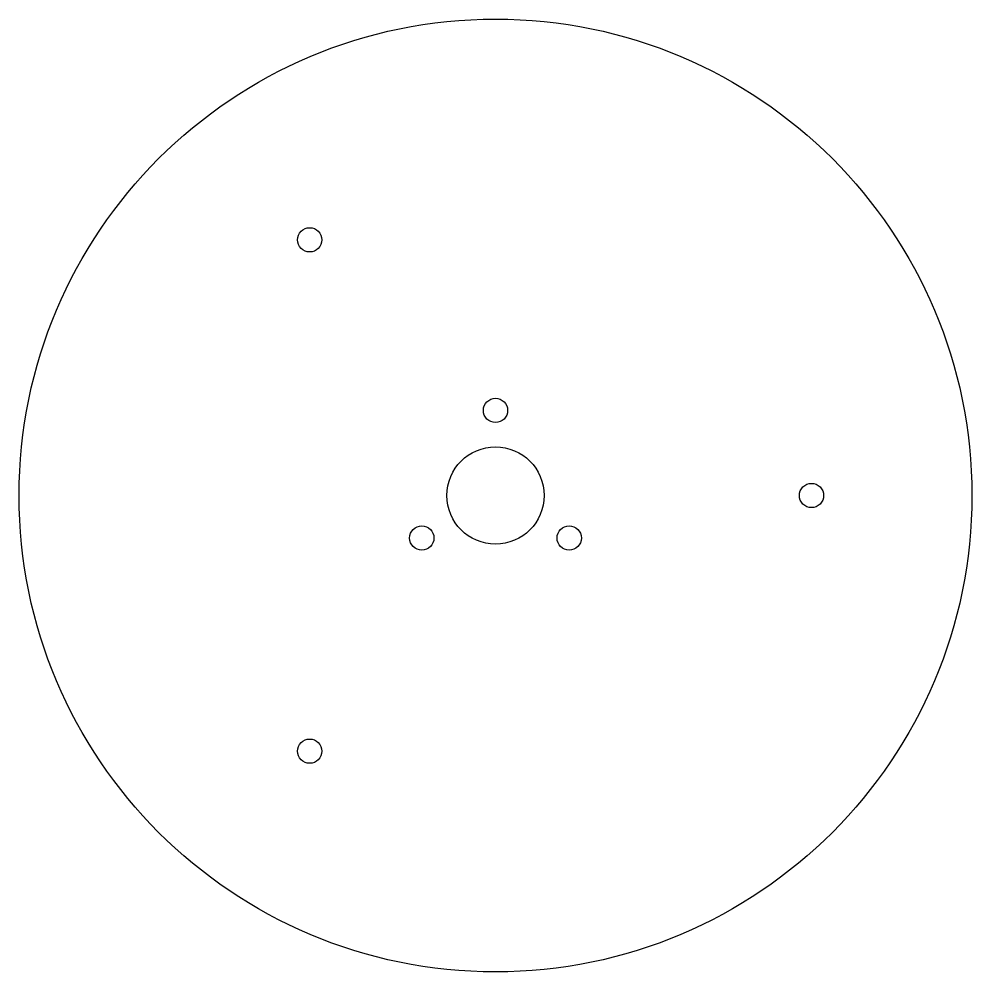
# Model space of a CAD drawing. Header units: millimetres. Extents: x -98 to 98, y -98 to 98.
import ezdxf

# ---------------------------------------------------------------- set-up
doc = ezdxf.new("R2010")
doc.units = ezdxf.units.MM

msp = doc.modelspace()

# ---------------------------------------------------------------- linework, layer by layer
for centre, radius in [((0, 0), 98), ((-38.21, 52.59), 2.5), ((0, 17.5), 2.5), ((0, 0), 10), ((65, 0), 2.5), ((-15.16, -8.75), 2.5), ((15.16, -8.75), 2.5), ((-38.21, -52.59), 2.5)]:
    msp.add_circle(centre, radius)

doc.saveas('drawing.dxf')
